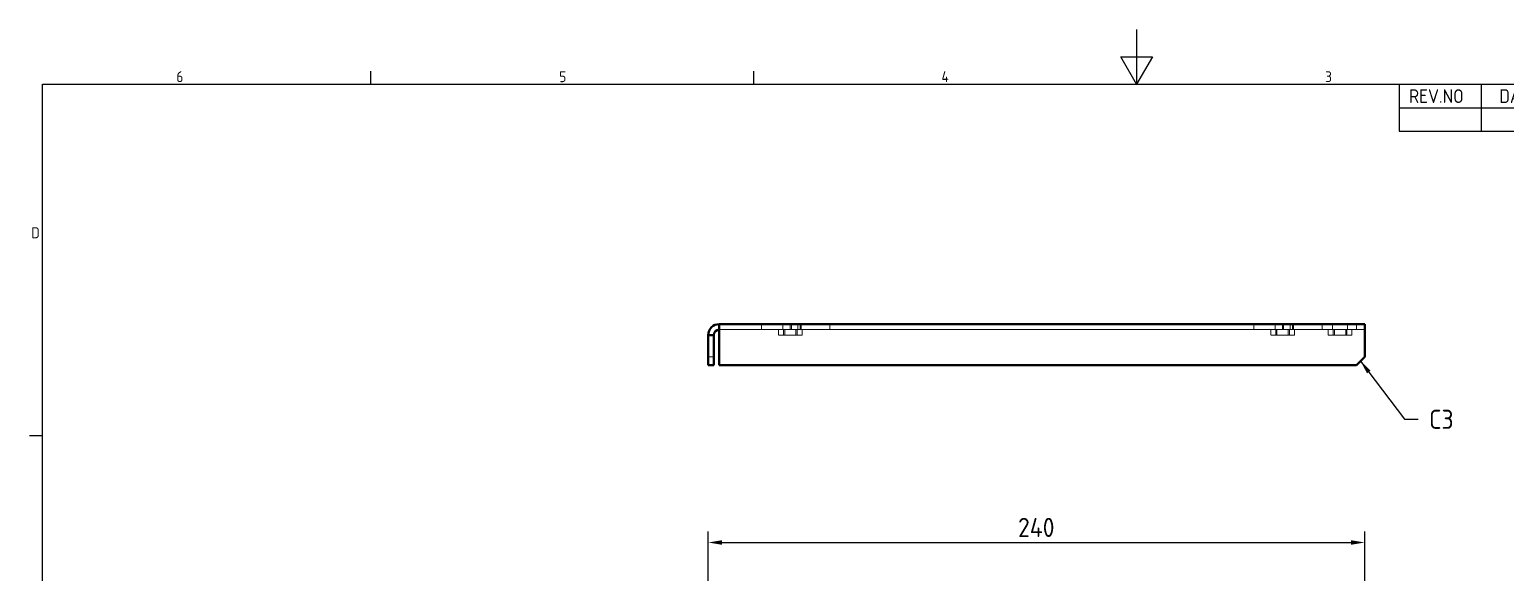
# Model space of a CAD drawing. Header units: millimetres. Extents: x 0 to 840, y 0 to 594.
# Drawn here: x 15 to 555, y 396 to 594 of the extents above; entities that cross this region are included whole.
import ezdxf

# ---------------------------------------------------------------- set-up
doc = ezdxf.new("R2010")
doc.units = ezdxf.units.MM
doc.header["$LTSCALE"] = 2
doc.linetypes.add('DASHED', pattern=[0.2067, 0.1654, -0.0413])
doc.layers.get('0').update_dxf_attribs({"color": 3, "lineweight": 25, "true_color": 0x00ff00})
for name, color, linetype, lineweight, true_color in [('가려진 것(ISO)', 2, 'DASHED', 18, 0xffff00), ('가시적인 것(ISO)', 3, 'Continuous', 40, 0x00ff00), ('기호(ISO)', 5, 'Continuous', 25, 0x0000ff), ('치수(ISO)', 2, 'Continuous', 25, 0xffff00)]:
    doc.layers.add(name, color=color, linetype=linetype, lineweight=lineweight, true_color=true_color)
doc.layers.add('경계(ISO)', color=7, linetype='Continuous', lineweight=25)
doc.styles.add('ISO ProportionalPSTEK', font='isocp.shx')
doc.styles.add('문자 텍스트_PSTEK_POSCO', font='isocp.shx')
doc.styles.add('치수 텍스트_PSTEK_POSCO', font='isocp.shx')
doc.dimstyles.new('치수_PSTEK_POSCO', dxfattribs={"dimscale": 2, "dimtxt": 3.5, "dimasz": 2.5, "dimexe": 2, "dimexo": 2.5, "dimgap": 1, "dimtad": 1, "dimrnd": 1e-08, "dimdsep": 46, "dimtxsty": '치수 텍스트_PSTEK_POSCO', "dimcen": 0.09, "dimdle": 10, "dimclrd": 7, "dimclre": 7, "dimclrt": 2, "dimadec": 1, "dimazin": 2, "dimtfac": 1, "dimtmove": 0, "dimatfit": 3, "dimfxl": 1, "dimtolj": 1, "dimlwd": -1, "dimlwe": -1, "dimarcsym": 0})
doc.dimstyles.new('치수_PSTEK_POSCO$7', dxfattribs={"dimscale": 2, "dimtxt": 3.5, "dimasz": 2.5, "dimexe": 2, "dimexo": 2.5, "dimgap": 1, "dimtad": 1, "dimrnd": 1e-08, "dimdsep": 46, "dimtxsty": '치수 텍스트_PSTEK_POSCO', "dimcen": 0.09, "dimdle": 10, "dimclrd": 7, "dimclre": 7, "dimclrt": 2, "dimadec": 1, "dimazin": 2, "dimtfac": 1, "dimtmove": 0, "dimatfit": 3, "dimfxl": 1, "dimtolj": 1, "dimlwd": -1, "dimlwe": -1, "dimarcsym": 0})

# ---------------------------------------------------------------- blocks, each defined once
blk = doc.blocks.new('경계 Default Border')
at = {"layer": '경계(ISO)'}
for p, q in [((70, 287), (70, 289.4)), ((140, 287), (140, 289.4)), ((10, 222.75), (7.6, 222.75))]:
    blk.add_line(p, q, dxfattribs=at)
at = {"layer": '경계(ISO)', "flags": 128}
for points in [[(210, 297), (210, 287), (207.11, 292), (212.89, 292), (210, 287)], [(10, 10), (10, 287), (410, 287), (410, 10), (10, 10)]]:
    blk.add_lwpolyline(points, dxfattribs=at)
at = {"layer": '경계(ISO)', "color": 2, "true_color": 0xffff00, "char_height": 2, "attachment_point": 7, "style": '문자 텍스트_PSTEK_POSCO'}
for s, insert in [('6', (34.43, 287.38)), ('5', (104.43, 287.38)), ('4', (174.32, 287.4)), ('3', (244.45, 287.38)), ('D', (7.92, 258.86))]:
    blk.add_mtext(s, dxfattribs=dict(at, insert=insert))
blk = doc.blocks.new('리비전 내역')
at = {"layer": '기호(ISO)'}
for p, q in [((258, 287), (410, 287)), ((258, 287), (258, 282.72)), ((273, 287), (273, 282.72)), ((288, 287), (288, 282.72)), ((365, 287), (365, 282.72)), ((380, 287), (380, 282.72)), ((395, 287), (395, 282.72)), ((410, 287), (410, 282.72)), ((258, 282.72), (410, 282.72)), ((258, 282.72), (258, 278.44)), ((273, 282.72), (273, 278.44)), ((288, 282.72), (288, 278.44)), ((365, 282.72), (365, 278.44)), ((380, 282.72), (380, 278.44)), ((395, 282.72), (395, 278.44)), ((410, 282.72), (410, 278.44)), ((258, 278.44), (410, 278.44))]:
    blk.add_line(p, q, dxfattribs=at)
at = {"layer": '기호(ISO)', "color": 2, "true_color": 0xffff00, "char_height": 2.5, "attachment_point": 7, "style": 'ISO ProportionalPSTEK'}
for s, insert in [('REV.NO', (259.79, 283.58)), ('DATE', (276.31, 283.58)), ('DESCRIPTION OF REVISION', (305.51, 283.58)), ('DRA.BY', (366.48, 283.58)), ('CH.BY', (382.86, 283.58)), ('APP.BY', (396.48, 283.58))]:
    blk.add_mtext(s, dxfattribs=dict(at, insert=insert))
blk = doc.blocks.new('*D38')
at = {"layer": 'Defpoints', "color": 0, "transparency": 16777216}
for p in [(503.38, 406.52), (263.38, 366.52), (503.38, 366.52)]:
    blk.add_point(p, dxfattribs=at)
at = {"layer": '치수(ISO)', "color": 7, "transparency": 16777216}
for p, q in [((263.38, 371.52), (263.38, 410.52)), ((503.38, 371.52), (503.38, 410.52)), ((268.38, 406.52), (498.38, 406.52))]:
    blk.add_line(p, q, dxfattribs=at)
for points in [[(268.38, 407.35), (268.38, 405.68), (263.38, 406.52)], [(498.38, 407.35), (498.38, 405.68), (503.38, 406.52)]]:
    blk.add_solid(points, dxfattribs=at)
at = {"layer": '치수(ISO)', "color": 2, "transparency": 16777216, "insert": (376.64, 412.02), "char_height": 7, "attachment_point": 4, "style": '치수 텍스트_PSTEK_POSCO'}
blk.add_mtext('\\A1;240', dxfattribs=at)

msp = doc.modelspace()

# ---------------------------------------------------------------- linework, layer by layer
at = {"layer": '가려진 것(ISO)'}
for p, q in [((282.877, 484.329), (282.877, 486.329)), ((290.627, 484.329), (290.627, 486.329)), ((293.377, 486.329), (293.377, 484.329)), ((293.756, 484.329), (293.756, 486.329)), ((296.127, 484.329), (296.127, 486.329)), ((296.998, 484.329), (296.998, 486.329)), ((297.377, 484.329), (297.377, 486.329)), ((307.877, 484.329), (307.877, 486.329)), ((462.877, 484.329), (462.877, 486.329)), ((470.627, 484.329), (470.627, 486.329)), ((473.377, 486.329), (473.377, 484.329)), ((473.756, 484.329), (473.756, 486.329)), ((476.127, 484.329), (476.127, 486.329)), ((476.998, 484.329), (476.998, 486.329)), ((477.377, 484.329), (477.377, 486.329)), ((487.877, 484.329), (487.877, 486.329)), ((491.627, 484.329), (491.627, 486.329)), ((497.127, 484.329), (497.127, 486.329)), ((500.377, 484.329), (500.377, 486.329)), ((503.377, 484.329), (267.377, 484.329)), ((289.027, 484.329), (289.027, 482.329)), ((297.727, 482.329), (289.027, 482.329)), ((290.877, 484.329), (290.877, 482.329)), ((291.31, 484.329), (291.31, 482.329)), ((295.444, 484.329), (295.444, 482.329)), ((295.877, 482.329), (295.877, 484.329)), ((297.727, 484.329), (297.727, 482.329)), ((469.027, 484.329), (469.027, 482.329)), ((477.727, 482.329), (469.027, 482.329)), ((470.877, 484.329), (470.877, 482.329)), ((471.31, 484.329), (471.31, 482.329)), ((475.444, 484.329), (475.444, 482.329)), ((475.877, 482.329), (475.877, 484.329)), ((477.727, 484.329), (477.727, 482.329)), ((490.027, 484.329), (490.027, 482.329)), ((498.727, 482.329), (490.027, 482.329)), ((491.877, 484.329), (491.877, 482.329)), ((492.31, 484.329), (492.31, 482.329)), ((496.444, 484.329), (496.444, 482.329)), ((496.877, 482.329), (496.877, 484.329)), ((498.727, 484.329), (498.727, 482.329)), ((263.377, 474.329), (265.377, 474.329))]:
    msp.add_line(p, q, dxfattribs=at)
at = {"layer": '가시적인 것(ISO)'}
for p, q in [((267.377, 486.329), (503.377, 486.329)), ((267.377, 486.329), (267.377, 482.329)), ((503.377, 482.329), (503.377, 486.329)), ((265.377, 482.329), (263.377, 482.329)), ((263.377, 482.329), (263.377, 471.329)), ((265.377, 471.329), (265.377, 482.329)), ((267.377, 471.329), (267.377, 482.329)), ((503.377, 482.329), (503.377, 474.329)), ((265.377, 471.329), (263.377, 471.329)), ((500.377, 471.329), (267.377, 471.329)), ((503.377, 474.329), (500.377, 471.329))]:
    msp.add_line(p, q, dxfattribs=at)
for radius in [4, 2]:
    msp.add_arc((267.377, 482.329), radius, 90, 180, dxfattribs=at)

# ---------------------------------------------------------------- block references
at = {"xscale": 2, "yscale": 2, "zscale": 2}
msp.add_blockref('경계 Default Border', (0, 0), dxfattribs=at)
at = {"layer": '기호(ISO)', "xscale": 2, "yscale": 2, "zscale": 2}
msp.add_blockref('리비전 내역', (0, 0), dxfattribs=at)

# ---------------------------------------------------------------- texts
at = {"layer": '기호(ISO)', "color": 2, "true_color": 0xffff00, "insert": (526.949, 451.542), "char_height": 7, "attachment_point": 4, "style": '치수 텍스트_PSTEK_POSCO'}
msp.add_mtext('{C3}', dxfattribs=at)

# ---------------------------------------------------------------- dimensions: what is measured, and where the dimension line sits
at = {"layer": '치수(ISO)', "color": 7}
dim = msp.add_linear_dim(base=(503.377, 406.518), p1=(263.377, 366.518), p2=(503.377, 366.518), dimstyle='치수_PSTEK_POSCO', override={"dimdec": 2, "dimtp": 0, "dimtm": 0, "dimtdec": 2, "dimtofl": 0, "dimatfit": 1}, dxfattribs=at)
dim.commit()
dim.dimension.update_dxf_attribs({"geometry": '*D38', "text_midpoint": (383.377, 406.518), "dimtype": 160})

# ---------------------------------------------------------------- leaders
at = {"layer": '기호(ISO)', "color": 7, "annotation_type": 0, "has_hookline": 1, "hookline_direction": 0, "text_width": 8.316}
msp.add_leader([(501.877, 472.829), (517.949, 451.542), (522.949, 451.542)], dimstyle='치수_PSTEK_POSCO$7', override={"dimtad": 0}, dxfattribs=at)

doc.saveas('drawing.dxf')
